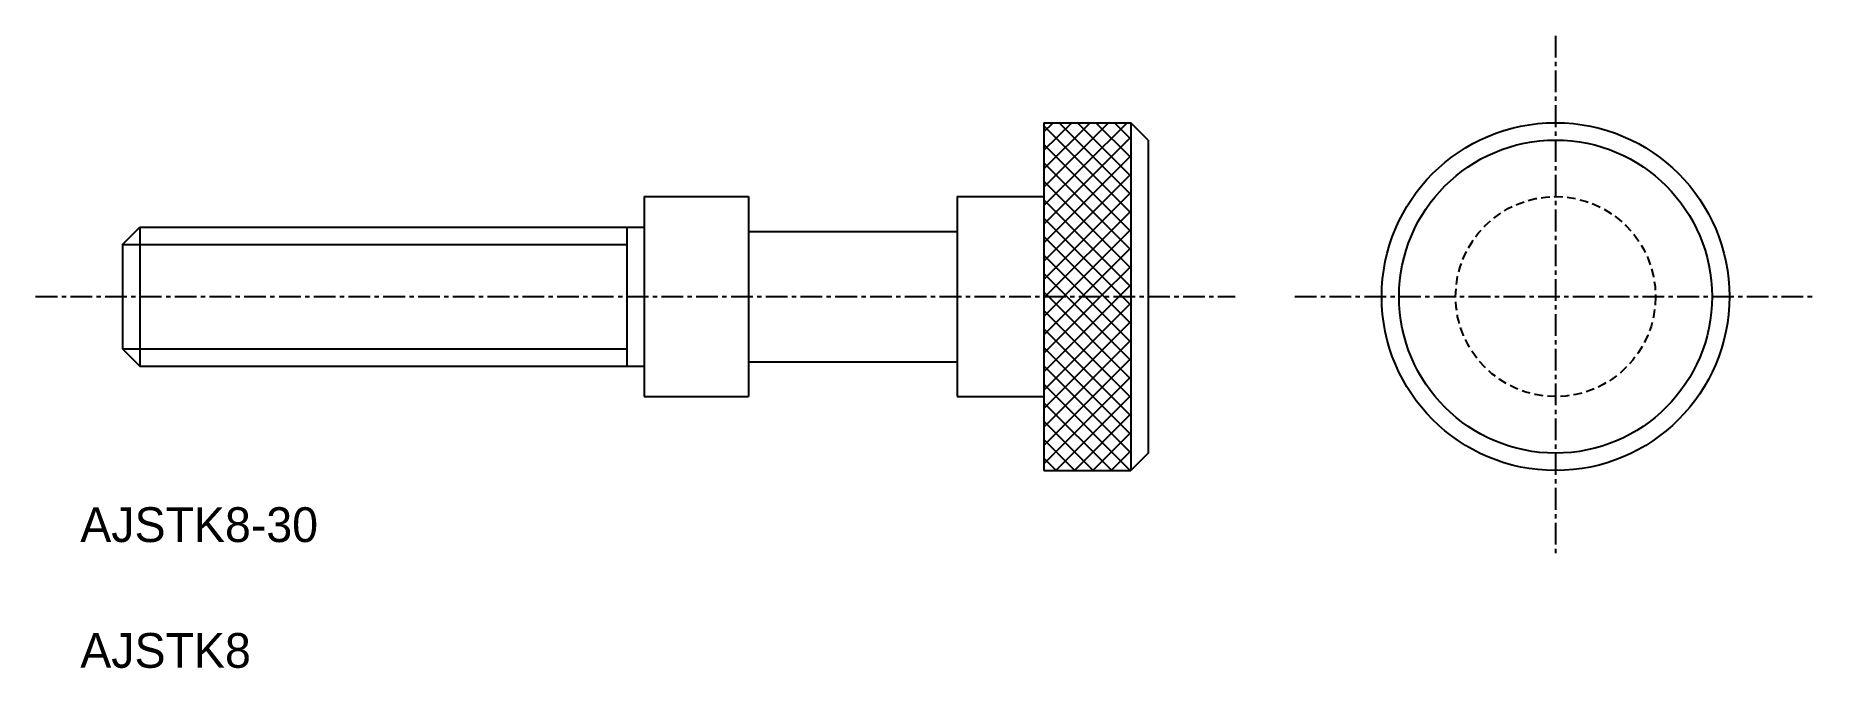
# Model space of a CAD drawing. Extents: x -715 to -613, y -80 to -44.
import ezdxf

# ---------------------------------------------------------------- set-up
doc = ezdxf.new("R2010")
doc.units = 0
doc.linetypes.add('CENTER', pattern=[2, 1.25, -0.25, 0.25, -0.25])
doc.linetypes.add('DASHED', pattern=[0.75, 0.5, -0.25])
doc.layers.get('0').update_dxf_attribs({"linetype": 'CONTINUOUS'})
doc.layers.add('CENTER', color=1, linetype='CENTER')

msp = doc.modelspace()

# ---------------------------------------------------------------- linework, layer by layer
at = {"color": 7, "linetype": 'CONTINUOUS'}
for p, q in [((-657.25, -48.96), (-657.25, -68.96)), ((-657.25, -48.96), (-652.25, -48.96)), ((-657.25, -49.49), (-656.71, -48.96)), ((-657.25, -50.55), (-655.65, -48.96)), ((-657.25, -51.61), (-654.59, -48.96)), ((-657.25, -52.67), (-653.53, -48.96)), ((-657.25, -53.73), (-652.47, -48.96)), ((-652.25, -54.15), (-657.25, -49.15)), ((-652.25, -53.09), (-656.38, -48.96)), ((-652.25, -52.03), (-655.32, -48.96)), ((-652.25, -50.97), (-654.26, -48.96)), ((-652.25, -49.91), (-653.2, -48.96)), ((-651.25, -49.96), (-652.25, -48.96)), ((-652.25, -48.96), (-652.25, -68.96)), ((-657.25, -54.79), (-652.25, -49.79)), ((-651.25, -49.96), (-651.25, -67.96)), ((-652.25, -55.21), (-657.25, -50.21)), ((-657.25, -55.86), (-652.25, -50.86)), ((-652.25, -56.27), (-657.25, -51.27)), ((-657.25, -56.92), (-652.25, -51.92)), ((-680.25, -53.21), (-680.25, -64.71)), ((-680.25, -53.21), (-674.25, -53.21)), ((-674.25, -53.21), (-674.25, -64.71)), ((-662.25, -53.21), (-662.25, -64.71)), ((-662.25, -53.21), (-657.25, -53.21)), ((-652.25, -57.33), (-657.25, -52.33)), ((-657.25, -57.98), (-652.25, -52.98)), ((-652.25, -58.39), (-657.25, -53.39)), ((-657.17, -58.96), (-652.25, -54.04)), ((-710.25, -55.96), (-709.25, -54.96)), ((-709.25, -54.96), (-680.25, -54.96)), ((-709.25, -54.96), (-709.25, -62.96)), ((-681.25, -54.96), (-681.25, -62.96)), ((-674.25, -55.21), (-662.25, -55.21)), ((-652.75, -58.96), (-657.25, -54.45)), ((-656.11, -58.96), (-652.25, -55.1)), ((-710.25, -55.96), (-710.25, -61.96)), ((-653.81, -58.96), (-657.25, -55.51)), ((-655.05, -58.96), (-652.25, -56.16)), ((-654.87, -58.96), (-657.25, -56.57)), ((-653.99, -58.96), (-652.25, -57.22)), ((-655.93, -58.96), (-657.25, -57.63)), ((-652.93, -58.96), (-652.25, -58.28)), ((-656.99, -58.96), (-657.25, -58.7)), ((-657.25, -59.04), (-657.17, -58.96)), ((-657.25, -60.1), (-656.11, -58.96)), ((-657.25, -61.16), (-655.05, -58.96)), ((-657.25, -62.22), (-653.99, -58.96)), ((-657.25, -63.28), (-652.93, -58.96)), ((-657.25, -64.34), (-652.25, -59.34)), ((-652.25, -63.7), (-656.99, -58.96)), ((-652.25, -62.63), (-655.93, -58.96)), ((-652.25, -61.57), (-654.87, -58.96)), ((-652.25, -60.51), (-653.81, -58.96)), ((-652.25, -59.45), (-652.75, -58.96)), ((-652.25, -64.76), (-657.25, -59.76)), ((-657.25, -65.4), (-652.25, -60.4)), ((-652.25, -65.82), (-657.25, -60.82)), ((-710.25, -61.96), (-709.25, -62.96)), ((-657.25, -66.46), (-652.25, -61.46)), ((-652.25, -66.88), (-657.25, -61.88)), ((-709.25, -62.96), (-680.25, -62.96)), ((-674.25, -62.71), (-662.25, -62.71)), ((-657.25, -67.52), (-652.25, -62.52)), ((-652.25, -67.94), (-657.25, -62.94)), ((-657.25, -68.58), (-652.25, -63.58)), ((-652.29, -68.96), (-657.25, -64)), ((-680.25, -64.71), (-674.25, -64.71)), ((-662.25, -64.71), (-657.25, -64.71)), ((-653.35, -68.96), (-657.25, -65.06)), ((-656.56, -68.96), (-652.25, -64.64)), ((-654.41, -68.96), (-657.25, -66.12)), ((-655.5, -68.96), (-652.25, -65.7)), ((-655.47, -68.96), (-657.25, -67.18)), ((-654.44, -68.96), (-652.25, -66.77)), ((-656.54, -68.96), (-657.25, -68.24)), ((-653.38, -68.96), (-652.25, -67.83)), ((-651.25, -67.96), (-652.25, -68.96)), ((-657.25, -68.96), (-652.25, -68.96)), ((-652.32, -68.96), (-652.25, -68.89))]:
    msp.add_line(p, q, dxfattribs=at)
at = {"color": 3, "linetype": 'CONTINUOUS'}
for p, q in [((-710.25, -55.96), (-681.25, -55.96)), ((-710.25, -61.96), (-681.25, -61.96))]:
    msp.add_line(p, q, dxfattribs=at)
at = {"color": 7, "linetype": 'CONTINUOUS'}
for radius in [10, 9]:
    msp.add_circle((-627.82, -58.96), radius, dxfattribs=at)
at = {"color": 3, "linetype": 'DASHED'}
msp.add_circle((-627.82, -58.96), 5.75, dxfattribs=at)
at = {"layer": 'CENTER', "color": 1, "linetype": 'CENTER'}
for p, q in [((-627.82, -43.96), (-627.82, -73.96)), ((-715.25, -58.96), (-646.25, -58.96)), ((-642.82, -58.96), (-612.82, -58.96))]:
    msp.add_line(p, q, dxfattribs=at)

# ---------------------------------------------------------------- texts
at = {"color": 7, "linetype": 'CONTINUOUS'}
for s, p in [('AJSTK8-30', (-712.68, -73.07)), ('AJSTK8', (-712.68, -80.3))]:
    msp.add_text(s, height=2, dxfattribs=at).set_placement(p)

doc.saveas('drawing.dxf')
